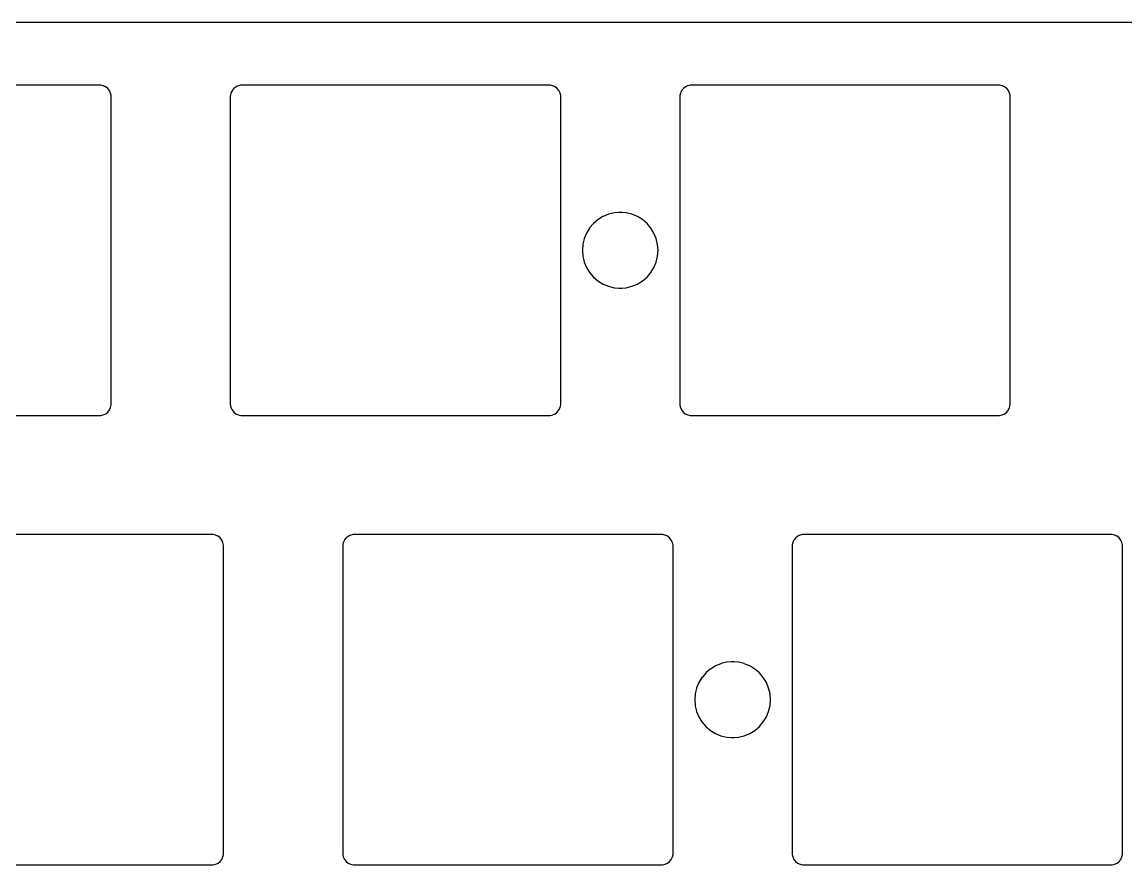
# Model space of a CAD drawing. Extents: x 1.73 to 10.02, y -4.91 to -1.87.
# Drawn here: x 3.752 to 5.594, y -3.276 to -1.869 of the extents above; entities that cross this region are included whole.
import ezdxf

# ---------------------------------------------------------------- set-up
doc = ezdxf.new("R2010")
doc.units = 0
doc.header["$MEASUREMENT"] = 0
doc.layers.add('BLACK', color=7, linetype='CONTINUOUS')

msp = doc.modelspace()

# ---------------------------------------------------------------- linework, layer by layer
at = {"layer": 'BLACK', "linetype": 'CONTINUOUS'}
for p, q in [((1.84954, -1.86911), (9.90046, -1.86911)), ((3.88091, -1.97439), (3.36911, -1.97439)), ((3.88285, -1.97439), (3.88091, -1.97439)), ((3.88313, -1.97439), (3.88285, -1.97439)), ((3.88285, -1.97439), (3.88285, -1.97439)), ((3.8834, -1.97445), (3.88313, -1.97439)), ((3.88718, -1.97532), (3.8834, -1.97445)), ((3.8834, -1.97445), (3.8834, -1.97445)), ((3.88745, -1.97538), (3.88718, -1.97532)), ((3.88718, -1.97532), (3.88718, -1.97532)), ((3.88771, -1.9755), (3.88745, -1.97538)), ((3.8912, -1.97718), (3.88771, -1.9755)), ((3.88771, -1.9755), (3.88771, -1.9755)), ((3.89145, -1.97731), (3.8912, -1.97718)), ((3.8912, -1.97718), (3.8912, -1.97718)), ((3.89493, -1.98007), (3.89145, -1.97731)), ((3.89769, -1.98355), (3.89493, -1.98007)), ((3.89962, -1.98755), (3.89769, -1.98355)), ((3.90061, -1.99187), (3.89962, -1.98755)), ((4.10032, -1.98782), (4.09945, -1.9916)), ((4.10038, -1.98755), (4.10032, -1.98782)), ((4.10032, -1.98782), (4.10032, -1.98782)), ((4.1005, -1.98729), (4.10038, -1.98755)), ((4.10218, -1.9838), (4.1005, -1.98729)), ((4.1005, -1.98729), (4.1005, -1.98729)), ((4.1023, -1.98354), (4.10218, -1.9838)), ((4.10218, -1.9838), (4.10218, -1.9838)), ((4.10248, -1.98333), (4.1023, -1.98354)), ((4.1049, -1.98029), (4.10248, -1.98333)), ((4.10248, -1.98333), (4.10248, -1.98333)), ((4.10507, -1.98007), (4.1049, -1.98029)), ((4.1049, -1.98029), (4.1049, -1.98029)), ((4.10529, -1.9799), (4.10507, -1.98007)), ((4.10833, -1.97748), (4.10529, -1.9799)), ((4.10529, -1.9799), (4.10529, -1.9799)), ((4.10854, -1.9773), (4.10833, -1.97748)), ((4.10833, -1.97748), (4.10833, -1.97748)), ((4.1088, -1.97718), (4.10854, -1.9773)), ((4.11229, -1.9755), (4.1088, -1.97718)), ((4.1088, -1.97718), (4.1088, -1.97718)), ((4.11255, -1.97538), (4.11229, -1.9755)), ((4.11229, -1.9755), (4.11229, -1.9755)), ((4.11282, -1.97532), (4.11255, -1.97538)), ((4.1166, -1.97445), (4.11282, -1.97532)), ((4.11282, -1.97532), (4.11282, -1.97532)), ((4.11687, -1.97439), (4.1166, -1.97445)), ((4.1166, -1.97445), (4.1166, -1.97445)), ((4.11909, -1.97439), (4.11687, -1.97439)), ((4.11911, -1.97439), (4.11909, -1.97439)), ((4.63091, -1.97439), (4.11911, -1.97439)), ((4.63285, -1.97439), (4.63091, -1.97439)), ((4.63313, -1.97439), (4.63285, -1.97439)), ((4.63285, -1.97439), (4.63285, -1.97439)), ((4.6334, -1.97445), (4.63313, -1.97439)), ((4.63718, -1.97532), (4.6334, -1.97445)), ((4.6334, -1.97445), (4.6334, -1.97445)), ((4.63745, -1.97538), (4.63718, -1.97532)), ((4.63718, -1.97532), (4.63718, -1.97532)), ((4.63771, -1.9755), (4.63745, -1.97538)), ((4.6412, -1.97718), (4.63771, -1.9755)), ((4.63771, -1.9755), (4.63771, -1.9755)), ((4.64145, -1.97731), (4.6412, -1.97718)), ((4.6412, -1.97718), (4.6412, -1.97718)), ((4.64493, -1.98007), (4.64145, -1.97731)), ((4.64769, -1.98355), (4.64493, -1.98007)), ((4.64962, -1.98755), (4.64769, -1.98355)), ((4.65061, -1.99187), (4.64962, -1.98755)), ((4.85032, -1.98782), (4.84945, -1.9916)), ((4.85038, -1.98755), (4.85032, -1.98782)), ((4.85032, -1.98782), (4.85032, -1.98782)), ((4.8505, -1.98729), (4.85038, -1.98755)), ((4.85218, -1.9838), (4.8505, -1.98729)), ((4.8505, -1.98729), (4.8505, -1.98729)), ((4.8523, -1.98354), (4.85218, -1.9838)), ((4.85218, -1.9838), (4.85218, -1.9838)), ((4.85248, -1.98333), (4.8523, -1.98354)), ((4.8549, -1.98029), (4.85248, -1.98333)), ((4.85248, -1.98333), (4.85248, -1.98333)), ((4.85507, -1.98007), (4.8549, -1.98029)), ((4.8549, -1.98029), (4.8549, -1.98029)), ((4.85529, -1.9799), (4.85507, -1.98007)), ((4.85833, -1.97748), (4.85529, -1.9799)), ((4.85529, -1.9799), (4.85529, -1.9799)), ((4.85854, -1.9773), (4.85833, -1.97748)), ((4.85833, -1.97748), (4.85833, -1.97748)), ((4.8588, -1.97718), (4.85854, -1.9773)), ((4.86229, -1.9755), (4.8588, -1.97718)), ((4.8588, -1.97718), (4.8588, -1.97718)), ((4.86255, -1.97538), (4.86229, -1.9755)), ((4.86229, -1.9755), (4.86229, -1.9755)), ((4.86282, -1.97532), (4.86255, -1.97538)), ((4.8666, -1.97445), (4.86282, -1.97532)), ((4.86282, -1.97532), (4.86282, -1.97532)), ((4.86687, -1.97439), (4.8666, -1.97445)), ((4.8666, -1.97445), (4.8666, -1.97445)), ((4.86909, -1.97439), (4.86687, -1.97439)), ((4.86911, -1.97439), (4.86909, -1.97439)), ((5.38091, -1.97439), (4.86911, -1.97439)), ((5.38285, -1.97439), (5.38091, -1.97439)), ((5.38313, -1.97439), (5.38285, -1.97439)), ((5.38285, -1.97439), (5.38285, -1.97439)), ((5.3834, -1.97445), (5.38313, -1.97439)), ((5.38718, -1.97532), (5.3834, -1.97445)), ((5.3834, -1.97445), (5.3834, -1.97445)), ((5.38745, -1.97538), (5.38718, -1.97532)), ((5.38718, -1.97532), (5.38718, -1.97532)), ((5.38771, -1.9755), (5.38745, -1.97538)), ((5.3912, -1.97718), (5.38771, -1.9755)), ((5.38771, -1.9755), (5.38771, -1.9755)), ((5.39145, -1.97731), (5.3912, -1.97718)), ((5.3912, -1.97718), (5.3912, -1.97718)), ((5.39493, -1.98007), (5.39145, -1.97731)), ((5.39769, -1.98355), (5.39493, -1.98007)), ((5.39962, -1.98755), (5.39769, -1.98355)), ((5.40061, -1.99187), (5.39962, -1.98755)), ((3.90061, -1.99409), (3.90061, -1.99187)), ((3.90061, -2.50589), (3.90061, -1.99409)), ((3.90061, -1.99409), (3.90073, -1.99409)), ((3.90073, -1.99409), (3.90061, -1.99409)), ((3.90073, -1.99409), (3.90073, -1.99409)), ((4.09945, -1.9916), (4.09939, -1.99187)), ((4.09939, -1.99187), (4.09939, -1.99215)), ((4.09939, -1.99215), (4.09939, -2.50591)), ((4.09945, -1.9916), (4.09945, -1.9916)), ((4.65061, -1.99409), (4.65061, -1.99187)), ((4.65061, -2.25), (4.65061, -1.99409)), ((4.65061, -1.99409), (4.65073, -1.99409)), ((4.65073, -1.99409), (4.65061, -1.99409)), ((4.65073, -1.99409), (4.65073, -1.99409)), ((4.84945, -1.9916), (4.84939, -1.99187)), ((4.84939, -1.99187), (4.84939, -1.99215)), ((4.84939, -1.99215), (4.84939, -2.50591)), ((4.84945, -1.9916), (4.84945, -1.9916)), ((5.40061, -1.99409), (5.40061, -1.99187)), ((5.40061, -2.50589), (5.40061, -1.99409)), ((5.40061, -1.99409), (5.40073, -1.99409)), ((5.40073, -1.99409), (5.40061, -1.99409)), ((5.40073, -1.99409), (5.40073, -1.99409)), ((4.73029, -2.18996), (4.72148, -2.19361)), ((4.73047, -2.18989), (4.73029, -2.18996)), ((4.73029, -2.18996), (4.73029, -2.18996)), ((4.73066, -2.18984), (4.73047, -2.18989)), ((4.73992, -2.18762), (4.73066, -2.18984)), ((4.73066, -2.18984), (4.73066, -2.18984)), ((4.74011, -2.18757), (4.73992, -2.18762)), ((4.73992, -2.18762), (4.73992, -2.18762)), ((4.74031, -2.18756), (4.74011, -2.18757)), ((4.74743, -2.187), (4.74031, -2.18756)), ((4.74031, -2.18756), (4.74031, -2.18756)), ((4.74752, -2.18699), (4.74743, -2.187)), ((4.74743, -2.187), (4.74743, -2.187)), ((4.75248, -2.18699), (4.74752, -2.18699)), ((4.75257, -2.187), (4.75248, -2.18699)), ((4.75969, -2.18756), (4.75257, -2.187)), ((4.75257, -2.187), (4.75257, -2.187)), ((4.75989, -2.18757), (4.75969, -2.18756)), ((4.75969, -2.18756), (4.75969, -2.18756)), ((4.76008, -2.18762), (4.75989, -2.18757)), ((4.76934, -2.18984), (4.76008, -2.18762)), ((4.76008, -2.18762), (4.76008, -2.18762)), ((4.76953, -2.18989), (4.76934, -2.18984)), ((4.76934, -2.18984), (4.76934, -2.18984)), ((4.7787, -2.19368), (4.76953, -2.18989)), ((4.70518, -2.20545), (4.69899, -2.2127)), ((4.70531, -2.20531), (4.70518, -2.20545)), ((4.70518, -2.20545), (4.70518, -2.20545)), ((4.70545, -2.20518), (4.70531, -2.20531)), ((4.7127, -2.19899), (4.70545, -2.20518)), ((4.70545, -2.20518), (4.70545, -2.20518)), ((4.71285, -2.19886), (4.7127, -2.19899)), ((4.7127, -2.19899), (4.7127, -2.19899)), ((4.71301, -2.19876), (4.71285, -2.19886)), ((4.72114, -2.19378), (4.71301, -2.19876)), ((4.71301, -2.19876), (4.71301, -2.19876)), ((4.7213, -2.19368), (4.72114, -2.19378)), ((4.72114, -2.19378), (4.72114, -2.19378)), ((4.72148, -2.19361), (4.7213, -2.19368)), ((4.72148, -2.19361), (4.72148, -2.19361)), ((4.78715, -2.19886), (4.7787, -2.19368)), ((4.79469, -2.20531), (4.78715, -2.19886)), ((4.80114, -2.21285), (4.79469, -2.20531)), ((4.69361, -2.22148), (4.68996, -2.23029)), ((4.69368, -2.2213), (4.69361, -2.22148)), ((4.69361, -2.22148), (4.69361, -2.22148)), ((4.69378, -2.22114), (4.69368, -2.2213)), ((4.69876, -2.21301), (4.69378, -2.22114)), ((4.69378, -2.22114), (4.69378, -2.22114)), ((4.69886, -2.21285), (4.69876, -2.21301)), ((4.69876, -2.21301), (4.69876, -2.21301)), ((4.69899, -2.2127), (4.69886, -2.21285)), ((4.69899, -2.2127), (4.69899, -2.2127)), ((4.80632, -2.2213), (4.80114, -2.21285)), ((4.81011, -2.23047), (4.80632, -2.2213)), ((4.68756, -2.24031), (4.68681, -2.24981)), ((4.68757, -2.24011), (4.68756, -2.24031)), ((4.68756, -2.24031), (4.68756, -2.24031)), ((4.68762, -2.23992), (4.68757, -2.24011)), ((4.68984, -2.23066), (4.68762, -2.23992)), ((4.68989, -2.23047), (4.68984, -2.23066)), ((4.68984, -2.23066), (4.68984, -2.23066)), ((4.68996, -2.23029), (4.68989, -2.23047)), ((4.68996, -2.23029), (4.68996, -2.23029)), ((4.81243, -2.24011), (4.81011, -2.23047)), ((4.81321, -2.25), (4.81243, -2.24011)), ((4.65061, -2.50589), (4.65061, -2.25)), ((4.68681, -2.24981), (4.68679, -2.25)), ((4.68679, -2.25), (4.68681, -2.25019)), ((4.68681, -2.25019), (4.68756, -2.25969)), ((4.68756, -2.25969), (4.68756, -2.25969)), ((4.68756, -2.25969), (4.68757, -2.25989)), ((4.68757, -2.25989), (4.68762, -2.26008)), ((4.68762, -2.26008), (4.68762, -2.26008)), ((4.68762, -2.26008), (4.68984, -2.26934)), ((4.81011, -2.26953), (4.81243, -2.25989)), ((4.81243, -2.25989), (4.81321, -2.25)), ((4.68984, -2.26934), (4.68984, -2.26934)), ((4.68984, -2.26934), (4.68989, -2.26953)), ((4.68989, -2.26953), (4.69368, -2.2787)), ((4.69368, -2.2787), (4.69886, -2.28715)), ((4.80114, -2.28715), (4.80632, -2.2787)), ((4.80632, -2.2787), (4.81011, -2.26953)), ((4.69886, -2.28715), (4.70531, -2.29469)), ((4.70531, -2.29469), (4.71285, -2.30114)), ((4.71285, -2.30114), (4.7213, -2.30632)), ((4.7787, -2.30632), (4.78715, -2.30114)), ((4.78715, -2.30114), (4.79469, -2.29469)), ((4.79469, -2.29469), (4.80114, -2.28715)), ((4.7213, -2.30632), (4.73047, -2.31011)), ((4.73047, -2.31011), (4.74011, -2.31243)), ((4.74011, -2.31243), (4.74752, -2.31301)), ((4.74752, -2.31301), (4.75238, -2.31301)), ((4.75238, -2.31301), (4.75248, -2.31301)), ((4.75248, -2.31301), (4.75989, -2.31243)), ((4.75989, -2.31243), (4.76953, -2.31011)), ((4.76953, -2.31011), (4.7787, -2.30632)), ((3.88745, -2.52462), (3.89146, -2.5227)), ((3.89146, -2.5227), (3.89493, -2.51993)), ((3.89493, -2.51993), (3.8977, -2.51646)), ((3.8977, -2.51646), (3.89962, -2.51245)), ((3.89962, -2.51245), (3.90061, -2.50813)), ((3.90061, -2.50591), (3.90061, -2.50589)), ((3.90061, -2.50813), (3.90061, -2.50591)), ((4.09939, -2.50591), (4.09939, -2.50785)), ((4.09939, -2.50785), (4.09939, -2.50785)), ((4.09939, -2.50785), (4.09939, -2.50813)), ((4.09939, -2.50813), (4.09945, -2.5084)), ((4.09945, -2.5084), (4.09945, -2.5084)), ((4.09945, -2.5084), (4.10032, -2.51218)), ((4.10032, -2.51218), (4.10032, -2.51218)), ((4.10032, -2.51218), (4.10038, -2.51245)), ((4.10038, -2.51245), (4.10231, -2.51645)), ((4.10231, -2.51645), (4.10507, -2.51993)), ((4.10507, -2.51993), (4.10855, -2.52269)), ((4.10855, -2.52269), (4.11255, -2.52462)), ((4.63745, -2.52462), (4.64146, -2.5227)), ((4.64146, -2.5227), (4.64493, -2.51993)), ((4.64493, -2.51993), (4.6477, -2.51646)), ((4.6477, -2.51646), (4.64962, -2.51245)), ((4.64962, -2.51245), (4.65061, -2.50813)), ((4.65061, -2.50591), (4.65061, -2.50589)), ((4.65061, -2.50813), (4.65061, -2.50591)), ((4.84939, -2.50591), (4.84939, -2.50785)), ((4.84939, -2.50785), (4.84939, -2.50785)), ((4.84939, -2.50785), (4.84939, -2.50813)), ((4.84939, -2.50813), (4.84945, -2.5084)), ((4.84945, -2.5084), (4.84945, -2.5084)), ((4.84945, -2.5084), (4.85032, -2.51218)), ((4.85032, -2.51218), (4.85032, -2.51218)), ((4.85032, -2.51218), (4.85038, -2.51245)), ((4.85038, -2.51245), (4.85231, -2.51645)), ((4.85231, -2.51645), (4.85507, -2.51993)), ((4.85507, -2.51993), (4.85855, -2.52269)), ((4.85855, -2.52269), (4.86255, -2.52462)), ((5.38745, -2.52462), (5.39146, -2.5227)), ((5.39146, -2.5227), (5.39493, -2.51993)), ((5.39493, -2.51993), (5.3977, -2.51646)), ((5.3977, -2.51646), (5.39962, -2.51245)), ((5.39962, -2.51245), (5.40061, -2.50813)), ((5.40061, -2.50591), (5.40061, -2.50589)), ((5.40061, -2.50813), (5.40061, -2.50591)), ((3.36909, -2.52561), (3.88285, -2.52561)), ((3.88285, -2.52561), (3.88313, -2.52561)), ((3.88313, -2.52561), (3.88745, -2.52462)), ((4.11255, -2.52462), (4.11687, -2.52561)), ((4.11687, -2.52561), (4.11909, -2.52561)), ((4.11909, -2.52561), (4.11909, -2.52573)), ((4.11909, -2.52573), (4.11909, -2.52561)), ((4.11909, -2.52561), (4.63285, -2.52561)), ((4.11909, -2.52573), (4.11909, -2.52573)), ((4.63285, -2.52561), (4.63313, -2.52561)), ((4.63313, -2.52561), (4.63745, -2.52462)), ((4.86255, -2.52462), (4.86687, -2.52561)), ((4.86687, -2.52561), (4.86909, -2.52561)), ((4.86909, -2.52561), (4.86909, -2.52573)), ((4.86909, -2.52573), (4.86909, -2.52561)), ((4.86909, -2.52561), (5.38285, -2.52561)), ((4.86909, -2.52573), (4.86909, -2.52573)), ((5.38285, -2.52561), (5.38313, -2.52561)), ((5.38313, -2.52561), (5.38745, -2.52462)), ((4.06841, -2.72439), (3.55661, -2.72439)), ((4.07035, -2.72439), (4.06841, -2.72439)), ((4.07063, -2.72439), (4.07035, -2.72439)), ((4.07035, -2.72439), (4.07035, -2.72439)), ((4.0709, -2.72445), (4.07063, -2.72439)), ((4.07468, -2.72532), (4.0709, -2.72445)), ((4.0709, -2.72445), (4.0709, -2.72445)), ((4.07495, -2.72538), (4.07468, -2.72532)), ((4.07468, -2.72532), (4.07468, -2.72532)), ((4.07521, -2.7255), (4.07495, -2.72538)), ((4.0787, -2.72718), (4.07521, -2.7255)), ((4.07521, -2.7255), (4.07521, -2.7255)), ((4.29979, -2.7255), (4.2963, -2.72718)), ((4.30005, -2.72538), (4.29979, -2.7255)), ((4.29979, -2.7255), (4.29979, -2.7255)), ((4.30032, -2.72532), (4.30005, -2.72538)), ((4.3041, -2.72445), (4.30032, -2.72532)), ((4.30032, -2.72532), (4.30032, -2.72532)), ((4.30437, -2.72439), (4.3041, -2.72445)), ((4.3041, -2.72445), (4.3041, -2.72445)), ((4.30659, -2.72439), (4.30437, -2.72439)), ((4.30661, -2.72439), (4.30659, -2.72439)), ((4.81841, -2.72439), (4.30661, -2.72439)), ((4.82035, -2.72439), (4.81841, -2.72439)), ((4.82063, -2.72439), (4.82035, -2.72439)), ((4.82035, -2.72439), (4.82035, -2.72439)), ((4.8209, -2.72445), (4.82063, -2.72439)), ((4.82468, -2.72532), (4.8209, -2.72445)), ((4.8209, -2.72445), (4.8209, -2.72445)), ((4.82495, -2.72538), (4.82468, -2.72532)), ((4.82468, -2.72532), (4.82468, -2.72532)), ((4.82521, -2.7255), (4.82495, -2.72538)), ((4.8287, -2.72718), (4.82521, -2.7255)), ((4.82521, -2.7255), (4.82521, -2.7255)), ((5.04979, -2.7255), (5.0463, -2.72718)), ((5.05005, -2.72538), (5.04979, -2.7255)), ((5.04979, -2.7255), (5.04979, -2.7255)), ((5.05032, -2.72532), (5.05005, -2.72538)), ((5.0541, -2.72445), (5.05032, -2.72532)), ((5.05032, -2.72532), (5.05032, -2.72532)), ((5.05437, -2.72439), (5.0541, -2.72445)), ((5.0541, -2.72445), (5.0541, -2.72445)), ((5.05659, -2.72439), (5.05437, -2.72439)), ((5.05661, -2.72439), (5.05659, -2.72439)), ((5.56841, -2.72439), (5.05661, -2.72439)), ((5.57035, -2.72439), (5.56841, -2.72439)), ((5.57063, -2.72439), (5.57035, -2.72439)), ((5.57035, -2.72439), (5.57035, -2.72439)), ((5.5709, -2.72445), (5.57063, -2.72439)), ((5.57468, -2.72532), (5.5709, -2.72445)), ((5.5709, -2.72445), (5.5709, -2.72445)), ((5.57495, -2.72538), (5.57468, -2.72532)), ((5.57468, -2.72532), (5.57468, -2.72532)), ((5.57521, -2.7255), (5.57495, -2.72538)), ((5.5787, -2.72718), (5.57521, -2.7255)), ((5.57521, -2.7255), (5.57521, -2.7255)), ((4.07895, -2.72731), (4.0787, -2.72718)), ((4.0787, -2.72718), (4.0787, -2.72718)), ((4.08243, -2.73007), (4.07895, -2.72731)), ((4.08519, -2.73355), (4.08243, -2.73007)), ((4.08712, -2.73755), (4.08519, -2.73355)), ((4.08811, -2.74187), (4.08712, -2.73755)), ((4.08811, -2.74409), (4.08811, -2.74187)), ((4.08811, -3.25589), (4.08811, -2.74409)), ((4.08811, -2.74409), (4.08823, -2.74409)), ((4.08823, -2.74409), (4.08811, -2.74409)), ((4.08823, -2.74409), (4.08823, -2.74409)), ((4.28695, -2.7416), (4.28689, -2.74187)), ((4.28689, -2.74187), (4.28689, -2.74215)), ((4.28689, -2.74215), (4.28689, -3.25591)), ((4.28782, -2.73782), (4.28695, -2.7416)), ((4.28695, -2.7416), (4.28695, -2.7416)), ((4.28788, -2.73755), (4.28782, -2.73782)), ((4.28782, -2.73782), (4.28782, -2.73782)), ((4.288, -2.73729), (4.28788, -2.73755)), ((4.28968, -2.7338), (4.288, -2.73729)), ((4.288, -2.73729), (4.288, -2.73729)), ((4.2898, -2.73354), (4.28968, -2.7338)), ((4.28968, -2.7338), (4.28968, -2.7338)), ((4.28998, -2.73333), (4.2898, -2.73354)), ((4.2924, -2.73029), (4.28998, -2.73333)), ((4.28998, -2.73333), (4.28998, -2.73333)), ((4.29257, -2.73007), (4.2924, -2.73029)), ((4.2924, -2.73029), (4.2924, -2.73029)), ((4.29279, -2.7299), (4.29257, -2.73007)), ((4.29583, -2.72748), (4.29279, -2.7299)), ((4.29279, -2.7299), (4.29279, -2.7299)), ((4.29604, -2.7273), (4.29583, -2.72748)), ((4.29583, -2.72748), (4.29583, -2.72748)), ((4.2963, -2.72718), (4.29604, -2.7273)), ((4.2963, -2.72718), (4.2963, -2.72718)), ((4.82895, -2.72731), (4.8287, -2.72718)), ((4.8287, -2.72718), (4.8287, -2.72718)), ((4.83243, -2.73007), (4.82895, -2.72731)), ((4.83519, -2.73355), (4.83243, -2.73007)), ((4.83712, -2.73755), (4.83519, -2.73355)), ((4.83811, -2.74187), (4.83712, -2.73755)), ((4.83811, -2.74409), (4.83811, -2.74187)), ((4.83811, -3), (4.83811, -2.74409)), ((4.83811, -2.74409), (4.83823, -2.74409)), ((4.83823, -2.74409), (4.83811, -2.74409)), ((4.83823, -2.74409), (4.83823, -2.74409)), ((5.03695, -2.7416), (5.03689, -2.74187)), ((5.03689, -2.74187), (5.03689, -2.74215)), ((5.03689, -2.74215), (5.03689, -3.25591)), ((5.03782, -2.73782), (5.03695, -2.7416)), ((5.03695, -2.7416), (5.03695, -2.7416)), ((5.03788, -2.73755), (5.03782, -2.73782)), ((5.03782, -2.73782), (5.03782, -2.73782)), ((5.038, -2.73729), (5.03788, -2.73755)), ((5.03968, -2.7338), (5.038, -2.73729)), ((5.038, -2.73729), (5.038, -2.73729)), ((5.0398, -2.73354), (5.03968, -2.7338)), ((5.03968, -2.7338), (5.03968, -2.7338)), ((5.03998, -2.73333), (5.0398, -2.73354)), ((5.0424, -2.73029), (5.03998, -2.73333)), ((5.03998, -2.73333), (5.03998, -2.73333)), ((5.04257, -2.73007), (5.0424, -2.73029)), ((5.0424, -2.73029), (5.0424, -2.73029)), ((5.04279, -2.7299), (5.04257, -2.73007)), ((5.04583, -2.72748), (5.04279, -2.7299)), ((5.04279, -2.7299), (5.04279, -2.7299)), ((5.04604, -2.7273), (5.04583, -2.72748)), ((5.04583, -2.72748), (5.04583, -2.72748)), ((5.0463, -2.72718), (5.04604, -2.7273)), ((5.0463, -2.72718), (5.0463, -2.72718)), ((5.57895, -2.72731), (5.5787, -2.72718)), ((5.5787, -2.72718), (5.5787, -2.72718)), ((5.58243, -2.73007), (5.57895, -2.72731)), ((5.58519, -2.73355), (5.58243, -2.73007)), ((5.58712, -2.73755), (5.58519, -2.73355)), ((5.58811, -2.74187), (5.58712, -2.73755)), ((5.58811, -2.74409), (5.58811, -2.74187)), ((5.58811, -3.25589), (5.58811, -2.74409)), ((5.58811, -2.74409), (5.58823, -2.74409)), ((5.58823, -2.74409), (5.58811, -2.74409)), ((5.58823, -2.74409), (5.58823, -2.74409)), ((4.90864, -2.94378), (4.90051, -2.94876)), ((4.9088, -2.94368), (4.90864, -2.94378)), ((4.90864, -2.94378), (4.90864, -2.94378)), ((4.90898, -2.94361), (4.9088, -2.94368)), ((4.91779, -2.93996), (4.90898, -2.94361)), ((4.90898, -2.94361), (4.90898, -2.94361)), ((4.91797, -2.93989), (4.91779, -2.93996)), ((4.91779, -2.93996), (4.91779, -2.93996)), ((4.91816, -2.93984), (4.91797, -2.93989)), ((4.92742, -2.93762), (4.91816, -2.93984)), ((4.91816, -2.93984), (4.91816, -2.93984)), ((4.92761, -2.93757), (4.92742, -2.93762)), ((4.92742, -2.93762), (4.92742, -2.93762)), ((4.92781, -2.93756), (4.92761, -2.93757)), ((4.93493, -2.937), (4.92781, -2.93756)), ((4.92781, -2.93756), (4.92781, -2.93756)), ((4.93502, -2.93699), (4.93493, -2.937)), ((4.93493, -2.937), (4.93493, -2.937)), ((4.93998, -2.93699), (4.93502, -2.93699)), ((4.94007, -2.937), (4.93998, -2.93699)), ((4.94719, -2.93756), (4.94007, -2.937)), ((4.94007, -2.937), (4.94007, -2.937)), ((4.94739, -2.93757), (4.94719, -2.93756)), ((4.94719, -2.93756), (4.94719, -2.93756)), ((4.94758, -2.93762), (4.94739, -2.93757)), ((4.95684, -2.93984), (4.94758, -2.93762)), ((4.94758, -2.93762), (4.94758, -2.93762)), ((4.95703, -2.93989), (4.95684, -2.93984)), ((4.95684, -2.93984), (4.95684, -2.93984)), ((4.9662, -2.94368), (4.95703, -2.93989)), ((4.97465, -2.94886), (4.9662, -2.94368)), ((4.88626, -2.96301), (4.88128, -2.97114)), ((4.88636, -2.96285), (4.88626, -2.96301)), ((4.88626, -2.96301), (4.88626, -2.96301)), ((4.88649, -2.9627), (4.88636, -2.96285)), ((4.89268, -2.95545), (4.88649, -2.9627)), ((4.88649, -2.9627), (4.88649, -2.9627)), ((4.89281, -2.95531), (4.89268, -2.95545)), ((4.89268, -2.95545), (4.89268, -2.95545)), ((4.89295, -2.95518), (4.89281, -2.95531)), ((4.9002, -2.94899), (4.89295, -2.95518)), ((4.89295, -2.95518), (4.89295, -2.95518)), ((4.90035, -2.94886), (4.9002, -2.94899)), ((4.9002, -2.94899), (4.9002, -2.94899)), ((4.90051, -2.94876), (4.90035, -2.94886)), ((4.90051, -2.94876), (4.90051, -2.94876)), ((4.98219, -2.95531), (4.97465, -2.94886)), ((4.98864, -2.96285), (4.98219, -2.95531)), ((4.99382, -2.9713), (4.98864, -2.96285)), ((4.87734, -2.98066), (4.87512, -2.98992)), ((4.87739, -2.98047), (4.87734, -2.98066)), ((4.87734, -2.98066), (4.87734, -2.98066)), ((4.87746, -2.98029), (4.87739, -2.98047)), ((4.88111, -2.97148), (4.87746, -2.98029)), ((4.87746, -2.98029), (4.87746, -2.98029)), ((4.88118, -2.9713), (4.88111, -2.97148)), ((4.88111, -2.97148), (4.88111, -2.97148)), ((4.88128, -2.97114), (4.88118, -2.9713)), ((4.88128, -2.97114), (4.88128, -2.97114)), ((4.99761, -2.98047), (4.99382, -2.9713)), ((4.99993, -2.99011), (4.99761, -2.98047)), ((4.83811, -3.25589), (4.83811, -3)), ((4.87431, -2.99981), (4.87429, -3)), ((4.87429, -3), (4.87431, -3.00019)), ((4.87506, -2.99031), (4.87431, -2.99981)), ((4.87431, -3.00019), (4.87506, -3.00969)), ((4.87507, -2.99011), (4.87506, -2.99031)), ((4.87506, -2.99031), (4.87506, -2.99031)), ((4.87512, -2.98992), (4.87507, -2.99011)), ((5.00071, -3), (4.99993, -2.99011)), ((4.99993, -3.00989), (5.00071, -3)), ((4.87506, -3.00969), (4.87506, -3.00969)), ((4.87506, -3.00969), (4.87507, -3.00989)), ((4.87507, -3.00989), (4.87512, -3.01008)), ((4.87512, -3.01008), (4.87512, -3.01008)), ((4.87512, -3.01008), (4.87734, -3.01934)), ((4.87734, -3.01934), (4.87734, -3.01934)), ((4.87734, -3.01934), (4.87739, -3.01953)), ((4.87739, -3.01953), (4.88118, -3.0287)), ((4.99382, -3.0287), (4.99761, -3.01953)), ((4.99761, -3.01953), (4.99993, -3.00989)), ((4.88118, -3.0287), (4.88636, -3.03715)), ((4.88636, -3.03715), (4.89281, -3.04469)), ((4.98219, -3.04469), (4.98864, -3.03715)), ((4.98864, -3.03715), (4.99382, -3.0287)), ((4.89281, -3.04469), (4.90035, -3.05114)), ((4.90035, -3.05114), (4.9088, -3.05632)), ((4.9088, -3.05632), (4.91797, -3.06011)), ((4.95703, -3.06011), (4.9662, -3.05632)), ((4.9662, -3.05632), (4.97465, -3.05114)), ((4.97465, -3.05114), (4.98219, -3.04469)), ((4.91797, -3.06011), (4.92761, -3.06243)), ((4.92761, -3.06243), (4.93502, -3.06301)), ((4.93502, -3.06301), (4.93988, -3.06301)), ((4.93988, -3.06301), (4.93998, -3.06301)), ((4.93998, -3.06301), (4.94739, -3.06243)), ((4.94739, -3.06243), (4.95703, -3.06011)), ((4.08712, -3.26245), (4.08811, -3.25813)), ((4.08811, -3.25591), (4.08811, -3.25589)), ((4.08811, -3.25813), (4.08811, -3.25591)), ((4.28689, -3.25591), (4.28689, -3.25785)), ((4.28689, -3.25785), (4.28689, -3.25785)), ((4.28689, -3.25785), (4.28689, -3.25813)), ((4.28689, -3.25813), (4.28695, -3.2584)), ((4.28695, -3.2584), (4.28695, -3.2584)), ((4.28695, -3.2584), (4.28782, -3.26218)), ((4.83712, -3.26245), (4.83811, -3.25813)), ((4.83811, -3.25591), (4.83811, -3.25589)), ((4.83811, -3.25813), (4.83811, -3.25591)), ((5.03689, -3.25591), (5.03689, -3.25785)), ((5.03689, -3.25785), (5.03689, -3.25785)), ((5.03689, -3.25785), (5.03689, -3.25813)), ((5.03689, -3.25813), (5.03695, -3.2584)), ((5.03695, -3.2584), (5.03695, -3.2584)), ((5.03695, -3.2584), (5.03782, -3.26218)), ((5.58712, -3.26245), (5.58811, -3.25813)), ((5.58811, -3.25591), (5.58811, -3.25589)), ((5.58811, -3.25813), (5.58811, -3.25591)), ((3.55659, -3.27561), (4.07035, -3.27561)), ((4.07035, -3.27561), (4.07063, -3.27561)), ((4.07063, -3.27561), (4.07495, -3.27462)), ((4.07495, -3.27462), (4.07896, -3.2727)), ((4.07896, -3.2727), (4.08243, -3.26993)), ((4.08243, -3.26993), (4.0852, -3.26646)), ((4.0852, -3.26646), (4.08712, -3.26245)), ((4.28782, -3.26218), (4.28782, -3.26218)), ((4.28782, -3.26218), (4.28788, -3.26245)), ((4.28788, -3.26245), (4.28981, -3.26645)), ((4.28981, -3.26645), (4.29257, -3.26993)), ((4.29257, -3.26993), (4.29605, -3.27269)), ((4.29605, -3.27269), (4.30005, -3.27462)), ((4.30005, -3.27462), (4.30437, -3.27561)), ((4.30437, -3.27561), (4.30659, -3.27561)), ((4.30659, -3.27561), (4.30659, -3.27561)), ((4.30659, -3.27561), (4.30659, -3.27573)), ((4.30659, -3.27573), (4.30659, -3.27561)), ((4.30659, -3.27561), (4.82035, -3.27561)), ((4.30659, -3.27573), (4.30659, -3.27573)), ((4.82035, -3.27561), (4.82063, -3.27561)), ((4.82063, -3.27561), (4.82495, -3.27462)), ((4.82495, -3.27462), (4.82896, -3.2727)), ((4.82896, -3.2727), (4.83243, -3.26993)), ((4.83243, -3.26993), (4.8352, -3.26646)), ((4.8352, -3.26646), (4.83712, -3.26245)), ((5.03782, -3.26218), (5.03782, -3.26218)), ((5.03782, -3.26218), (5.03788, -3.26245)), ((5.03788, -3.26245), (5.03981, -3.26645)), ((5.03981, -3.26645), (5.04257, -3.26993)), ((5.04257, -3.26993), (5.04605, -3.27269)), ((5.04605, -3.27269), (5.05005, -3.27462)), ((5.05005, -3.27462), (5.05437, -3.27561)), ((5.05437, -3.27561), (5.05659, -3.27561)), ((5.05659, -3.27561), (5.05659, -3.27561)), ((5.05659, -3.27561), (5.05659, -3.27573)), ((5.05659, -3.27573), (5.05659, -3.27561)), ((5.05659, -3.27561), (5.57035, -3.27561)), ((5.05659, -3.27573), (5.05659, -3.27573)), ((5.57035, -3.27561), (5.57063, -3.27561)), ((5.57063, -3.27561), (5.57495, -3.27462)), ((5.57495, -3.27462), (5.57896, -3.2727)), ((5.57896, -3.2727), (5.58243, -3.26993)), ((5.58243, -3.26993), (5.5852, -3.26646)), ((5.5852, -3.26646), (5.58712, -3.26245))]:
    msp.add_line(p, q, dxfattribs=at)

doc.saveas('drawing.dxf')
